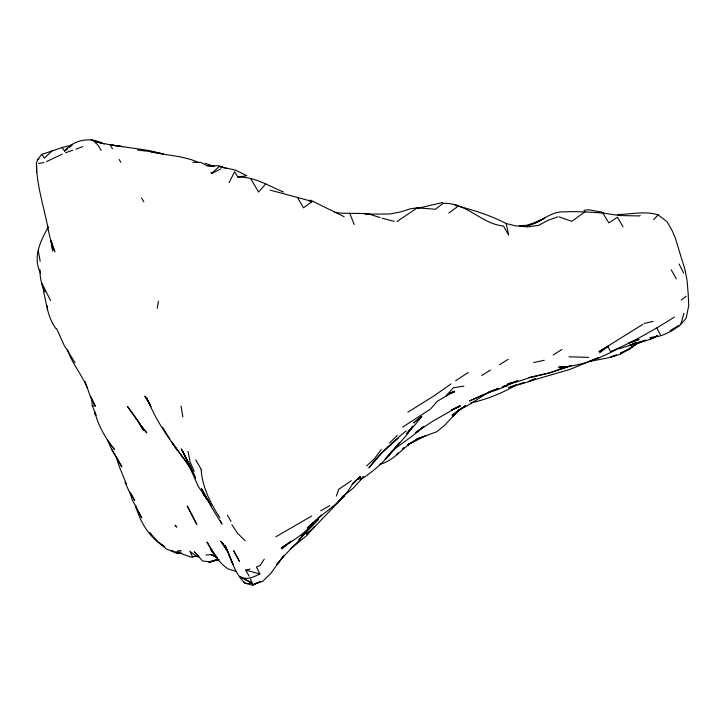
<?xml version="1.0" encoding="UTF-8"?>
<svg xmlns="http://www.w3.org/2000/svg" width="725" height="725" viewBox="0 0 725 725"><rect width="100%" height="100%" fill="white"/><g stroke="black" fill="none" stroke-linecap="round" stroke-linejoin="round"><path stroke-width="1.09" d="M225.847 547.765L220.781 541.231L227.722 551.154L222.067 542.599L228.266 552.939L232.97 564.141L224.958 545.146C231.112 557.996 234.121 572.904 244.805 583.045L252.681 585.238L252.69 584.703L260.012 581.658M125.996 483.077L119.244 466.392L116.009 456.46L121.9 466.972L111.632 449.282L107.3 439.966L114.595 449.681C105.605 438.734 98.12 425.358 94.721 411.746M36.386 162.654C36.558 186.198 44.615 208.8 48.684 231.819L51.094 242.222L54.892 251.838L50.886 240.247L52.671 251.004L51.412 241.316M39.993 269.501C39.648 276.497 41.561 283.738 43.745 290.362M110.825 146.359L112.556 148.806M157.252 308.333L158.394 301.165M36.622 164.412L36.622 172.197M36.984 162.21L37.347 159.998L41.633 154.452L62.205 147.51L72.645 144.873M40.573 273.098C32.362 257.484 40.546 240.673 48.43 226.871M680.92 323.957L683.965 313.227M336.355 496.108L338.657 489.348L351.308 480.711M398.324 452.953L396.358 454.593M229.082 182.673L234.61 171.689L237.882 177.136C254.366 176.465 268.912 186.044 283.647 192.08M352.712 483.376C344.466 499.878 328.053 509.63 314.451 521.23M381.268 449.455L374.526 458.626L366.687 465.876M264.299 559.165L259.949 565.509L256.378 566.968L259.876 573.892C254.085 576.955 245.703 580.906 239.658 576.303L252.001 583.127L247.415 583.643L244.805 583.045L243.672 581.586M412.67 426.318L407.903 432.943L412.498 426.735M457.067 205.927C473.914 210.15 490.725 215.488 506.168 223.536L508.642 235.099L503.458 226.01C481.382 223.98 466.311 202.23 443.165 203.363L435.408 209.271L417.355 207.812L410.631 208.755L400.499 211.945L389.733 214.011L365.917 214.111L368.916 214.038L365.907 213.54L365.001 214.174L368.916 214.038L380.136 217.591M421.334 417.002L414.31 425.684L406.798 433.487L412.452 427.061M303.793 534.189L301.863 536.527L305.814 532.503L301.89 536.156M313.943 526.957L306.847 535.521L290.281 548.97M413.159 426.3L406.752 433.976L412.86 426.264L405.447 436.45L385.174 459.115L399.665 442.549C388.745 457.013 376.175 470.054 360.597 479.515L363.687 476.778M430.623 408.982L437.257 401.288L454.475 391.138L448.838 393.702M363.334 477.023L353.021 488.333L341.484 497.486M265.64 183.996L258.571 192.052L250.614 178.549M445.938 396.095L453.216 387.857L463.891 386.09M318.882 517.433L313.889 522.988L321.329 515.049M307.4 527.845L313.979 522.054L307.436 527.809M314.251 521.973C305.361 533.12 293.263 540.705 281.2 547.955L289.665 542.363L281.771 548.825L291.024 541.031M660.946 335.838L670.498 331.624L679.243 325.978L685.17 319.435L686.231 317.795L688.75 305.597L688.188 294.132L687.119 280.856L685.116 270.217L675.419 238.307L672.093 230.523L666.964 221.669L658.228 214.881L653.551 219.648M363.316 476.669L360.407 479.742L363.578 476.914M398.378 438.063L382.555 452.273L368.889 467.852C379.257 453.397 392.814 442.196 406.208 430.795M352.839 484.155L360.352 476.334L352.323 483.783M389.552 443.002L397.218 435.453M343.423 496.779L314.378 527.175L306.448 534.252L309.448 531.334M344.384 495.818L338.122 501.908L344.593 495.637M52.118 150.773L44.37 158.177L41.923 154.407M402.375 448.938L403.943 447.488M308.143 529.658L318.275 519.553L298.89 539.781L306.022 531.851L299.017 540.56L283.892 556.03L276.742 564.476L283.964 555.595L270.398 573.81L262.731 581.359L252.69 584.703M62.205 147.51L64.543 151.099C73.923 139.2 91.214 136.626 104.137 144.094M210.984 172.396L211.609 173.438L219.376 166.433L235.725 170.248L246.799 175.695L237.882 177.136M301.926 536.264L305.887 532.703L301.799 536.31M420.708 416.83L413.694 422.929L421.905 416.349M308.868 526.558L313.789 522.272M390.657 452.472C401.206 443.12 413.64 436.187 423.835 426.391L415.697 432.544L433.061 421.044L460.157 405.647L451.612 410.033L460.112 406.118L452.228 409.507M681.228 300.213L686.113 296.244M640.184 215.352L639.468 215.923L619.503 215.552L603.109 213.068C590.114 212.135 577.163 211.247 564.113 211.872C549.822 211.174 539.98 223.445 526.54 225.964L544.783 218.125L536.853 222.539L526.495 225.33L519.272 225.729M342.925 496.244L344.529 494.976M585.03 211.7L571.844 221.333L559.075 216.857M64.543 151.099L67.787 148.607M69.41 147.365L71.023 146.115M599.593 352.885L607.931 346.514L610.541 351.688C632.717 342.028 653.977 330.129 674.35 317.042M37.347 159.998L38.978 158.784M448.82 213.059L457.112 206.96M417.355 207.812L396.892 221.605M465.758 405.656L452.083 415.244L460.275 409.172L452.509 416.531L459.061 409.625L444.806 425.131L436.658 431.819L416.576 439.078L426.209 435.553L407.577 444.815L416.295 439.685L407.414 445.431L411.157 442.522C401.043 450.171 392.524 461.136 379.818 464.344M311.841 201.777L303.494 207.803L297.83 198.088M451.077 383.933L434.212 395.741L407.885 412.153M464.498 406.399L460.783 408.963C472.374 403.934 481.853 395.143 493.48 390.249M402.71 427.043L429.943 409.444M455.653 380.779L468.232 372.487M463.828 406.788L465.595 405.592M461.145 408.601L464.616 406.299M608.067 346.251L598.959 351.688L642.83 324.347M455.998 205.102L455.046 205.619M481.699 375.487L490.49 370.031M553.148 354.951L561.938 349.495M499.389 364.729L508.225 359.337M670.045 330.691L678.917 325.344M311.714 515.982L275.817 536.835M320.722 510.808L329.712 505.624M309.086 201.115L310.635 200.236L344.13 216.693M618.769 348.335C600.3 358.177 580.045 366.705 558.83 367.131L565.5 366.442M516.59 384.785C502.298 393.149 486.919 399.312 470.779 402.964M583.978 210.196L589.008 209.797L601.315 212.062L603.209 213.087L602.375 212.316L608.846 222.883L617.455 217.201L623.011 226.771M657.294 335.811L649.827 339.499L639.55 342.427L644.788 340.27M211.609 173.438L220.962 168.88M62.268 154.144L46.4 161.639M252.681 585.238L260.212 581.686M657.113 335.838L649.963 339.173L657.802 336.155M535.53 378.622L528.897 381.667L508.452 387.703L516.499 384.676M510.953 383.099L507.862 384.477L517.877 381.087L507.808 383.833L518.384 381.432L528.271 378.115L549.088 372.967L568.3 366.524M598.814 357.579L570.004 369.388L528.897 381.368L534.579 378.939M491.052 391.219L487.943 392.569L498.129 389.47L517.206 381.006L503.232 386.407M645.141 340.206L639.142 342.807L628.783 345.589L638.725 342.626L629.826 348.163L638.344 342.662L629.762 348.988L620.256 353.274L629.373 348.852L620.482 354.235L610.296 357.325L616.567 354.706M614.882 355.44L610.069 357.479L588.836 361.585M589.833 361.186L597.817 357.978M629.49 343.124L639.097 339.418L628.756 342.789M447.996 394.318L454.792 391.745L447.896 394.327M209.425 562.582L218.297 559.274M75.826 149.196L82.741 146.64M571.101 365.744L549.405 372.976L528.67 377.517M619.549 348.707L639.658 342.073L635.653 342.907M557.815 216.847L547.882 220.382L538.738 225.312L527.691 226.889L515.122 225.765L506.168 223.536M65.54 152.739L72.79 150.229M518.23 384.413L524.193 382.347M559.301 369.36L571.209 365.717M208.918 562.247A92.229 2.374 60.2 0 0 209.326 561.857L215.298 560.09M502.253 387.077L507.301 385.691L503.05 386.615M249.11 576.167L245.811 570.14L250.053 569.071M181.848 553.248L177.616 553.528L177.072 552.015L190.956 557.135L196.212 556.229L198.596 556.963M442.603 202.52L417.292 208.41M644.181 323.495L653.098 321.42M209.326 561.857L218.887 559.763M533.745 362.509L544.257 360.262M565.264 366.469L558.966 367.657L566.651 366.487M219.004 559.7L214.31 560.57L218.316 559.954M38.57 163.497L43.89 162.563M632.68 343.568L636.849 342.862M649.999 337.587L659.705 336.092M217.264 557.543L211.31 554.707L205.991 555.015M617.637 214.518C631.176 214.382 644.878 210.685 658.228 214.881M334.397 212.307L341.865 213.241L365.907 213.54M588.6 357.389L569.025 356.791M192.778 162.355L200.934 162.373L206.915 165.699L213.268 166.378M206.915 165.699L218.859 165.78L226.436 168.544M208.646 561.712L202.574 560.987L194.345 551.807L198.804 556.519M177.942 550.683L181.395 550.81M177.072 552.015L180.389 552.214M456.795 205.728L458.363 205.828L455.771 205.248L456.007 205.673M137.442 150.048L150.238 151.57M91.848 399.176L92.256 405.628L95.211 406.045L90.444 396.312L95.211 406.045L90.48 396.956L84.979 381.25M148.852 150.492L110.146 144.855L122.643 146.649C112.076 144.837 101.065 143.994 91.105 139.762L93.344 140.578L97.929 145.154L101.237 150.447M150.292 151.679C166.061 155.485 182.773 155.603 197.708 162.11M150.546 151.625L163.533 153.963L149.377 150.601M270.162 190.113L311.523 201.26L310.635 200.236L311.696 202.112M236.187 571.409L228.085 568.953C218.288 562.419 212.443 552.106 206.951 542.028L216.993 557.761L210.594 549.632M382.193 218.234L394.219 221.388M245.811 570.14L259.876 573.892M95.591 141.583L100.938 143.151M219.376 166.433L223.463 167.783M205.266 163.343L214.328 166.496M211.31 554.707L216.993 557.498M241.253 577.481L252.001 583.127M601.315 212.062L603.137 213.123M164.629 546.741C150.03 538.63 139.427 521.221 135.584 505.298M216.014 556.401L214.102 555.214L215.968 556.456M163.859 546.061L158.766 542.418L166.288 548.952L177.616 553.528L171.182 550.347L177.108 553.193L176.057 551.879M196.212 556.229L189.805 551.217L192.651 557.099M94.658 413.939L96.044 415.253L92.256 405.628M237.927 533.654L245.159 540.705M158.15 541.82L149.712 532.757L150.981 534.135M215.851 556.311L216.993 557.761M191.028 468.83L187.267 462.722L193.086 473.28L188.482 464.136L198.197 486.348L208.22 500.649M205.8 496.661L207.667 500.304L203.054 493.263L211.202 505.416M203.807 494.93L209.326 502.117M190.521 467.272L172.55 443.374L177.335 450.316L171.662 441.779M138.611 421.587L127.5 406.471L140.306 424.823L146.785 432.907L139.263 423.318L143.568 430.541L139.109 422.485M231.873 524.737L237.555 533.274M192.632 471.44C177.734 449.491 159.98 428.973 149.649 404.242L150.727 406.671L146.368 397.318L150.8 406.562L144.819 396.104L150.347 404.722M169.84 439.033L162.463 427.261M75.119 362.799L64.226 345.453L56.595 328.606M209.081 501.999L201.487 488.668L212.117 508.261L221.968 524.093L220.346 520.568M219.829 517.741C210.413 503.222 202.275 487.028 201.151 469.492M111.632 449.282L115.456 455.563M119.172 159.5L120.812 162.3M55.961 328.715C47.732 317.686 46.563 303.775 43.428 290.843M141.574 197.998L143.858 201.931M195.75 459.895L201.178 469.247M227.414 515.158L231.003 521.411M671.196 269.782L676.38 278.88M135.901 507.4L141.81 517.904L132.213 499.824L129.693 491.831M185.962 457.983L181.277 448.884L191.608 468.649M125.162 482.007L126.585 484.699M656.85 328.044L660.838 335.612M131.116 493.707L134.714 500.495L129.286 491.813L125.108 482.415M50.596 300.621L41.407 282.306L44.977 291.948M186.443 458.889L190.711 467.054M679.062 263.991L683.738 273.108M205.293 495.927L206.67 498.773L205.9 496.861M86.973 387.177C81.526 374.154 71.847 363.243 67.525 349.722M186.615 459.713L182.301 450.397L195.578 478.165L192.007 469.601M194.237 471.341L190.068 461.943L188.011 451.331M252.092 583.099L250.424 579.039M349.704 213.241L354.262 224.514M38.271 250.841L40.183 261.236M181.069 406.063L182.863 416.884M47.324 305.796L47.46 310.001M360.361 477.449L358.694 479.171L360.361 477.449M478.663 396.711L469.474 401.007L498.166 388.437L478.663 396.711M639.387 342.698L632.744 343.596L639.387 342.698M176.701 526.939L175.187 525.308L176.701 526.939M196.774 524.275L187.286 506.132L196.774 524.275M234.51 552.278L233.631 550.683L239.404 561.268L234.51 552.278"/></g></svg>
